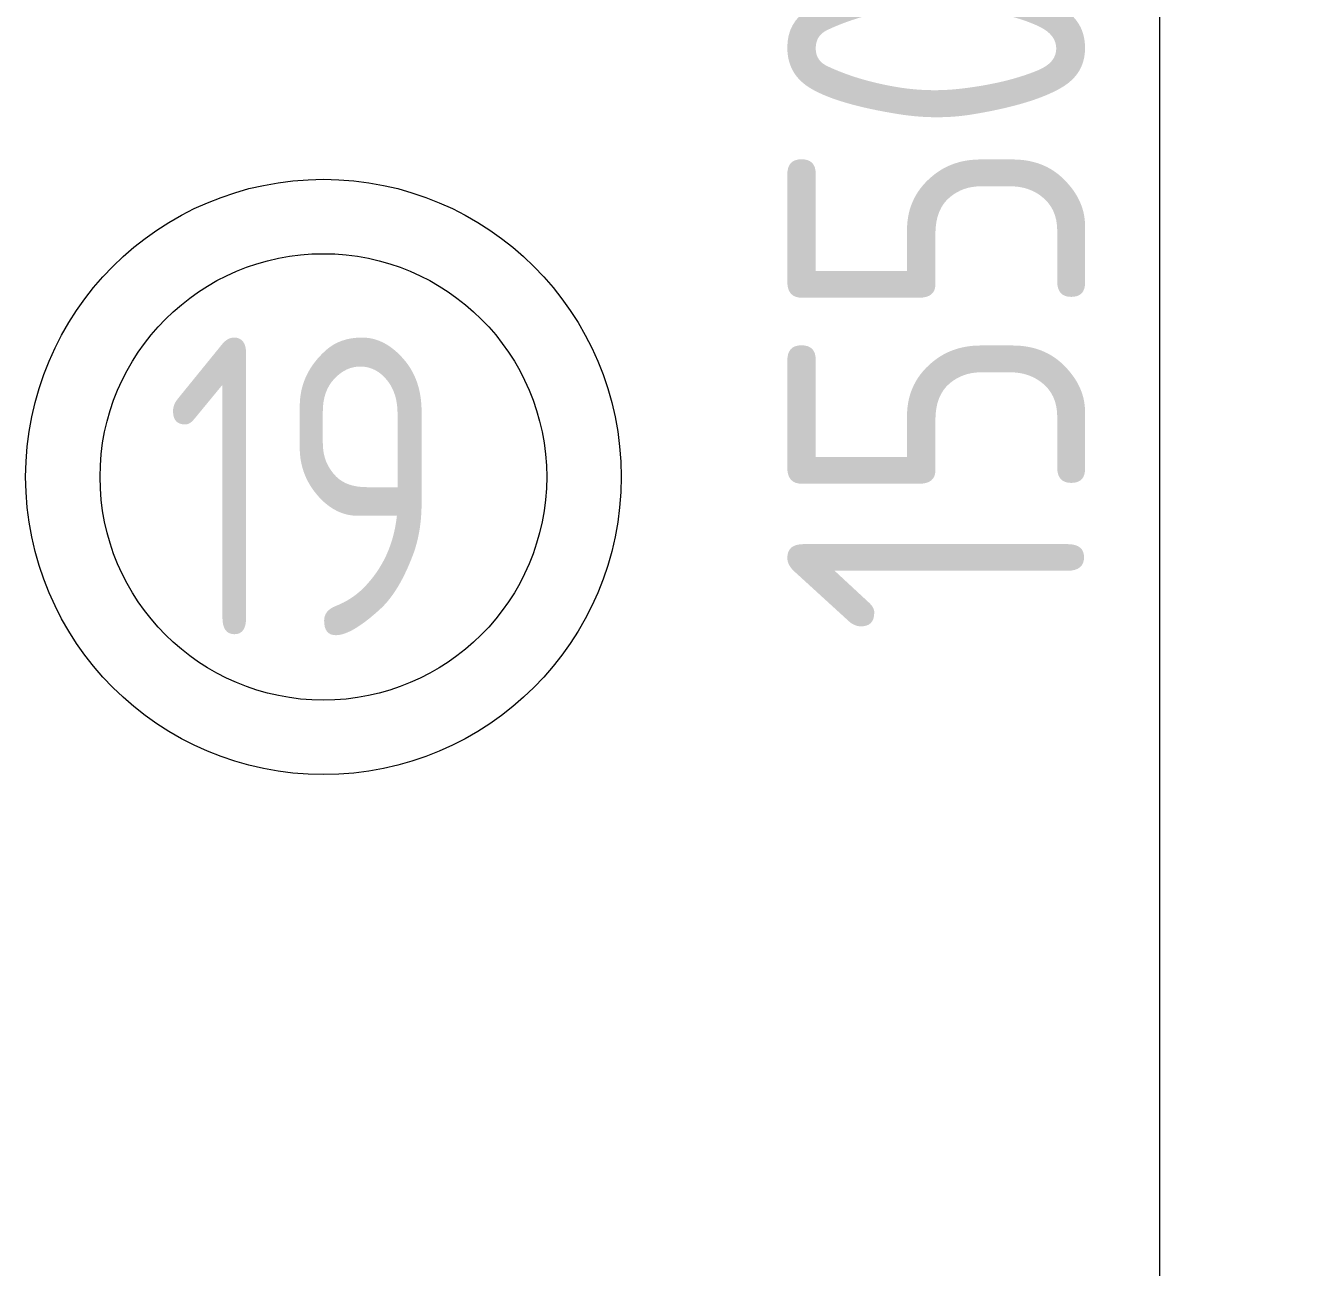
# Model space of a CAD drawing. Header units: millimetres. Extents: x -60946 to 138510, y -262288 to 24501.
# Drawn here: x -13133 to -12271, y -182675 to -181841 of the extents above; entities that cross this region are included whole.
import ezdxf

# ---------------------------------------------------------------- set-up
doc = ezdxf.new("R2010")
doc.units = ezdxf.units.MM
doc.layers.add('Марки дверей', color=7, linetype='Continuous', lineweight=20)
doc.layers.add('Размеры', color=7, linetype='Continuous', lineweight=9)
doc.styles.add('GOST Common_3', font='', dxfattribs={"width": 0.9, "height": 200})
doc.styles.add('GOST Common_B', font='', dxfattribs={"width": 0.8, "height": 200})
doc.styles.get('GOST Common_3').set_extended_font_data('GOST Common')
doc.styles.get('GOST Common_B').set_extended_font_data('GOST Common', bold=True)
doc.dimstyles.new('ADSK_Основной_2_0_2', dxfattribs={"dimscale": 304.8, "dimtxt": 201.142999, "dimasz": 0.463911, "dimexe": 0.328084, "dimexo": 0.328084, "dimgap": 0.164042, "dimtad": 1, "dimdec": 3, "dimrnd": 0.001, "dimdsep": 46, "dimtxsty": 'GOST Common_3', "dimblk1": 'OBLIQUE', "dimblk2": 'OBLIQUE', "dimsah": 1, "dimcen": 0.09, "dimdle": 0.328084, "dimazin": 2, "dimtfac": 1, "dimtdec": 4, "dimtix": 1, "dimtmove": 0, "dimatfit": 3, "dimfxl": 1, "dimtvp": 1, "dimtolj": 1, "dimtzin": 0, "dimlwd": 20, "dimlwe": 20, "dimarcsym": 2})

# ---------------------------------------------------------------- blocks, each defined once
blk = doc.blocks.new('_Oblique')
at = {"color": 0, "linetype": 'ByBlock', "lineweight": -2}
blk.add_line((-0.5, -0.5), (0.5, 0.5), dxfattribs=at)
blk = doc.blocks.new('*D6334')
at = {"layer": 'Defpoints', "color": 0, "transparency": 16777216}
for p in [(-12890.64, -181248.49), (-12890.64, -182798.49), (-12371.49, -182798.49)]:
    blk.add_point(p, dxfattribs=at)
at = {"layer": 'Размеры', "color": 0, "lineweight": 20, "transparency": 16777216}
for p, q in [((-12371.49, -181148.49), (-12371.49, -182898.49)), ((-12790.64, -181248.49), (-12271.49, -181248.49)), ((-12790.64, -182798.49), (-12271.49, -182798.49))]:
    blk.add_line(p, q, dxfattribs=at)
at = {"layer": 'Размеры', "color": 0, "lineweight": 20, "transparency": 16777216, "xscale": 141.4, "yscale": 141.4, "zscale": 141.4}
for p, rotation in [((-12371.49, -181248.49), 90), ((-12371.49, -182798.49), 270)]:
    blk.add_blockref('_Oblique', p, dxfattribs=dict(at, rotation=rotation))
at = {"layer": 'Размеры', "color": 0, "lineweight": 9, "transparency": 16777216, "insert": (-12521.49, -182023.49), "char_height": 200, "width": 560.473, "attachment_point": 5, "rotation": 90, "style": 'GOST Common_3'}
blk.add_mtext('\\A1;1550', dxfattribs=at)
blk = doc.blocks.new('М_двери1 - Марка экземпляра 2-3719212-Кладочный план 4-го этажа')
at = {"layer": 'Марки дверей'}
for radius in [2, 1.5]:
    blk.add_circle((0, 0), radius, dxfattribs=at)

msp = doc.modelspace()

# ---------------------------------------------------------------- block references
at = {"layer": 'Марки дверей', "xscale": 99.99999999999993, "yscale": 99.99999999999993, "zscale": 99.99999999999993}
msp.add_blockref('М_двери1 - Марка экземпляра 2-3719212-Кладочный план 4-го этажа', (-12933.1385, -182143.7451), dxfattribs=at)

# ---------------------------------------------------------------- texts
at = {"layer": 'Марки дверей', "lineweight": 5, "insert": (-13039.5959, -182050.0861), "char_height": 200, "width": 250.1265, "attachment_point": 1, "style": 'GOST Common_B'}
msp.add_mtext('19', dxfattribs=at)

# ---------------------------------------------------------------- dimensions: what is measured, and where the dimension line sits
at = {"layer": 'Размеры', "lineweight": 9}
dim = msp.add_linear_dim(base=(-12371.4865, -182798.4914), p1=(-12890.6385, -181248.4914), p2=(-12890.6385, -182798.4914), angle=90, dimstyle='ADSK_Основной_2_0_2', override={"dimpost": '<>', "dimfxl": 1550}, dxfattribs=at)
dim.commit()
dim.dimension.update_dxf_attribs({"geometry": '*D6334', "text_midpoint": (-12521.4865, -182023.4914)})

doc.saveas('drawing.dxf')
